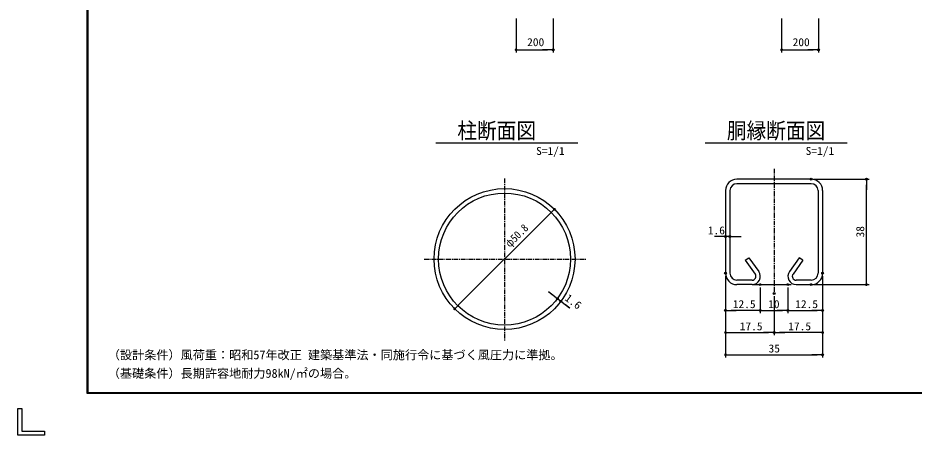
# Model space of a CAD drawing. Units: millimetres, scale not verified. Extents: x -4425 to 4425, y -3150 to 3150.
# Drawn here: x -4425 to 421, y -3150 to -893 of the extents above; entities that cross this region are included whole.
import ezdxf
from ezdxf.enums import TextEntityAlignment as Align

# ---------------------------------------------------------------- set-up
doc = ezdxf.new("R2010")
doc.units = ezdxf.units.MM
doc.header["$LTSCALE"] = 20
doc.header["$PDMODE"] = 32
doc.header["$PDSIZE"] = 10
doc.linetypes.add('USER1', pattern=[2, 1.25, -0.25, 0.25, -0.25])
for name, color, linetype, lineweight in [('0-0_SUNPOU', 1, 'Continuous', 25), ('0-2_KOUZOU', 7, 'Continuous', 25), ('0-3_0', 1, 'Continuous', 25), ('0-9_WAKU', 7, 'Continuous', 25), ('0-B_D-TTL-TXT', 2, 'Continuous', 25)]:
    doc.layers.add(name, color=color, linetype=linetype, lineweight=lineweight)
doc.layers.add('0-1_DEFPOINTS', color=7, linetype='Continuous')
doc.styles.add('ＭＳ ゴシック', font='')
doc.styles.get('ＭＳ ゴシック').set_extended_font_data('MS Gothic')

# ---------------------------------------------------------------- blocks, each defined once
blk = doc.blocks.new('M1')
at = {"layer": '0-0_SUNPOU'}
blk.add_line((-5, 0), (-38.58, 0), dxfattribs=at)
for points in [[(0, 0), (-5, 0), (-4.96, 0.63)], [(0, 0), (-4.96, -0.63), (-5, 0)], [(0, 0), (-4.96, 0.63), (-4.84, 1.24)], [(0, 0), (-4.84, -1.24), (-4.96, -0.63)], [(0, 0), (-4.84, 1.24), (-4.65, 1.84)], [(0, 0), (-4.65, -1.84), (-4.84, -1.24)], [(0, 0), (-4.65, 1.84), (-4.38, 2.41)], [(0, 0), (-4.38, -2.41), (-4.65, -1.84)], [(0, 0), (-4.38, 2.41), (-4.05, 2.94)], [(0, 0), (-4.05, -2.94), (-4.38, -2.41)], [(0, 0), (-4.05, 2.94), (-3.64, 3.42)], [(0, 0), (-3.64, -3.42), (-4.05, -2.94)], [(0, 0), (-3.64, 3.42), (-3.19, 3.85)], [(0, 0), (-3.19, -3.85), (-3.64, -3.42)], [(0, 0), (-3.19, 3.85), (-2.68, 4.22)], [(0, 0), (-2.68, -4.22), (-3.19, -3.85)], [(0, 0), (-2.68, 4.22), (-2.13, 4.52)], [(0, 0), (-2.13, -4.52), (-2.68, -4.22)], [(0, 0), (-2.13, 4.52), (-1.55, 4.76)], [(0, 0), (-1.55, -4.76), (-2.13, -4.52)], [(0, 0), (-1.55, 4.76), (-0.94, 4.91)], [(0, 0), (-0.94, -4.91), (-1.55, -4.76)], [(0, 0), (-0.94, 4.91), (-0.31, 4.99)], [(0, 0), (-0.31, -4.99), (-0.94, -4.91)], [(0, 0), (-0.31, 4.99), (0.31, 4.99)], [(0, 0), (0.31, -4.99), (-0.31, -4.99)], [(0, 0), (0.31, 4.99), (0.94, 4.91)], [(0, 0), (0.94, 4.91), (1.55, 4.76)], [(0, 0), (1.55, 4.76), (2.13, 4.52)], [(0, 0), (2.13, 4.52), (2.68, 4.22)], [(0, 0), (2.68, 4.22), (3.19, 3.85)], [(0, 0), (3.19, 3.85), (3.64, 3.42)], [(0, 0), (3.64, 3.42), (4.05, 2.94)], [(0, 0), (4.05, 2.94), (4.38, 2.41)], [(0, 0), (4.38, 2.41), (4.65, 1.84)], [(0, 0), (4.65, 1.84), (4.84, 1.24)], [(0, 0), (4.84, 1.24), (4.96, 0.63)], [(0, 0), (4.96, 0.63), (5, 0)], [(0, 0), (0.94, -4.91), (0.31, -4.99)], [(0, 0), (1.55, -4.76), (0.94, -4.91)], [(0, 0), (2.13, -4.52), (1.55, -4.76)], [(0, 0), (2.68, -4.22), (2.13, -4.52)], [(0, 0), (3.19, -3.85), (2.68, -4.22)], [(0, 0), (3.64, -3.42), (3.19, -3.85)], [(0, 0), (4.05, -2.94), (3.64, -3.42)], [(0, 0), (4.38, -2.41), (4.05, -2.94)], [(0, 0), (4.65, -1.84), (4.38, -2.41)], [(0, 0), (4.84, -1.24), (4.65, -1.84)], [(0, 0), (4.96, -0.63), (4.84, -1.24)], [(0, 0), (5, 0), (4.96, -0.63)]]:
    blk.add_solid(points, dxfattribs=at)

msp = doc.modelspace()

# ---------------------------------------------------------------- linework, layer by layer
at = {"layer": '0-0_SUNPOU'}
for p, q in [((-1731.06, -897.11), (-1731.06, -1080.8)), ((-1531.06, -897.11), (-1531.06, -1080.8)), ((-295.25, -897.11), (-295.25, -1080.8)), ((-95.25, -897.11), (-95.25, -1080.8)), ((-1701.06, -1065.8), (-1561.06, -1065.8)), ((-265.25, -1065.8), (-125.25, -1065.8)), ((-2165.5, -1569.61), (-1398.05, -1569.61)), ((-707.95, -1569.61), (59.5, -1569.61)), ((-2041.89, -2445.56), (-1545.16, -1949.5)), ((-455.33, -2335.95), (-243.47, -2335.95))]:
    msp.add_line(p, q, dxfattribs=at)
at = {"layer": '0-1_DEFPOINTS'}
for p in [(-1531.06, -1065.8), (-95.25, -1065.8), (-134.98, -1765.95), (163.2, -1765.95), (-598.48, -2076.12), (-574.48, -2076.12), (-598.48, -2274.45), (-73.48, -2274.45), (-410.98, -2335.95), (-260.98, -2335.95), (-134.98, -2335.95), (-1507.88, -2411.66), (-1488.68, -2426.06), (-1488.68, -2426.06), (-335.98, -2383.91), (-598.48, -2475.1), (-260.98, -2475.1), (-73.48, -2475.1), (-335.98, -2595.1), (-73.48, -2715.1)]:
    msp.add_point(p, dxfattribs=at)
at = {"layer": '0-2_KOUZOU', "color": 1, "linetype": 'USER1'}
for p, q in [((-335.98, -1710.04), (-335.98, -2383.91)), ((-1793.53, -1762.67), (-1793.53, -2638.69)), ((-2228.78, -2197.53), (-1352.76, -2197.53))]:
    msp.add_line(p, q, dxfattribs=at)
at = {"layer": '0-2_KOUZOU'}
for p, q in [((-134.98, -1765.95), (-536.98, -1765.95)), ((-134.98, -1789.95), (-536.98, -1789.95)), ((-598.48, -1827.45), (-598.48, -2274.45)), ((-574.48, -1827.45), (-574.48, -2274.45)), ((-97.48, -1827.45), (-97.48, -2274.45)), ((-73.48, -1827.45), (-73.48, -2274.45)), ((-491.6, -2204.48), (-472.11, -2190.47)), ((-491.6, -2204.48), (-438.28, -2278.7)), ((-472.11, -2190.47), (-418.79, -2264.7)), ((-199.85, -2190.47), (-253.17, -2264.7)), ((-180.35, -2204.48), (-233.67, -2278.7)), ((-180.35, -2204.48), (-199.85, -2190.47)), ((-455.33, -2311.95), (-536.98, -2311.95)), ((-134.98, -2311.95), (-216.62, -2311.95)), ((-455.33, -2335.95), (-536.98, -2335.95)), ((-216.62, -2335.95), (-134.98, -2335.95))]:
    msp.add_line(p, q, dxfattribs=at)
for radius in [381, 357]:
    msp.add_circle((-1793.53, -2197.53), radius, dxfattribs=at)
for centre, radius, start, end in [((-536.98, -1827.45), 61.5, 90, 180), ((-536.98, -1827.45), 37.5, 90, 180), ((-134.98, -1827.45), 61.5, 0, 90), ((-134.98, -1827.45), 37.5, 0, 90), ((-536.98, -2274.45), 61.5, 180, 270), ((-536.98, -2274.45), 37.5, 180, 270), ((-455.33, -2290.95), 45, 270, 35.69193), ((-216.62, -2290.95), 45, 144.30807, 270), ((-134.98, -2274.45), 37.5, 270, 0), ((-134.98, -2274.45), 61.5, 270, 0), ((-455.33, -2290.95), 21, 270, 35.69193), ((-216.62, -2290.95), 21, 144.30807, 270)]:
    msp.add_arc(centre, radius, start, end, dxfattribs=at)
at = {"layer": '0-3_0'}
for p, q in [((-119.98, -1765.95), (178.2, -1765.95)), ((163.2, -2305.95), (163.2, -1795.95)), ((-628.48, -2076.12), (-658.48, -2076.12)), ((-598.48, -2061.12), (-598.28, -2061.12)), ((-574.48, -2076.12), (-598.48, -2076.12)), ((-574.48, -2061.12), (-574.28, -2061.12)), ((-544.48, -2076.12), (-514.48, -2076.12)), ((-598.48, -2289.45), (-598.48, -2490.1)), ((-598.48, -2289.45), (-598.48, -2610.1)), ((-598.48, -2289.45), (-598.48, -2730.1)), ((-73.48, -2289.45), (-73.48, -2490.1)), ((-73.48, -2289.45), (-73.48, -2610.1)), ((-73.48, -2289.45), (-73.48, -2730.1)), ((-410.98, -2350.95), (-410.98, -2490.1)), ((-410.98, -2350.95), (-410.98, -2490.1)), ((-260.98, -2350.95), (-260.98, -2490.1)), ((-260.98, -2350.95), (-260.98, -2490.1)), ((-119.98, -2335.95), (178.2, -2335.95)), ((-1531.88, -2393.67), (-1555.89, -2375.68)), ((-1507.88, -2411.66), (-1488.68, -2426.06)), ((-1498.88, -2399.66), (-1498.68, -2399.66)), ((-1479.68, -2414.06), (-1479.48, -2414.06)), ((-335.98, -2398.91), (-335.98, -2610.1)), ((-335.98, -2398.91), (-335.98, -2610.1)), ((-1464.67, -2444.06), (-1440.67, -2462.05)), ((-440.98, -2475.1), (-568.48, -2475.1)), ((-380.98, -2475.1), (-290.98, -2475.1)), ((-230.98, -2475.1), (-103.48, -2475.1)), ((-568.48, -2595.1), (-365.98, -2595.1)), ((-103.48, -2595.1), (-305.98, -2595.1)), ((-568.48, -2715.1), (-103.48, -2715.1))]:
    msp.add_line(p, q, dxfattribs=at)
at = {"layer": '0-9_WAKU'}
for p, q in [((-4047.88, -2922.76), (-4047.88, 2923.24)), ((-4403.4, -3006.51), (-4403.4, -3128.27)), ((-4281.63, -3149.76), (-4424.88, -3149.76))]:
    msp.add_line(p, q, dxfattribs=at)
msp.add_lwpolyline([(-4049.88, 2925.24), (4200.12, 2925.24), (4200.12, -2924.76), (-4049.88, -2924.76)], close=True, dxfattribs=at)
for points in [[(4198.12, 2923.24), (4198.12, -2922.76), (-4047.88, -2922.76)], [(4196.12, 2921.24), (4196.12, -2920.76), (-4045.88, -2920.76)], [(-4045.88, -2920.76), (-4045.88, 2921.24), (4196.12, 2921.24)], [(-4424.88, -3149.76), (-4424.88, -3006.51), (-4403.4, -3006.51)], [(-4403.4, -3128.27), (-4281.63, -3128.27), (-4281.63, -3149.76)]]:
    msp.add_lwpolyline(points, dxfattribs=at)

# ---------------------------------------------------------------- block references
at = {"layer": '0-0_SUNPOU', "xscale": 1.5, "yscale": 1.5}
for p, rotation in [((-1731.06, -1065.8), 180), ((-295.25, -1065.8), 180), ((-1523.94, -1928.3), 44.96129), ((-2063.12, -2466.75), 224.96129)]:
    msp.add_blockref('M1', p, dxfattribs=dict(at, rotation=rotation))
for p in [(-1531.06, -1065.8), (-95.25, -1065.8)]:
    msp.add_blockref('M1', p, dxfattribs=at)
at = {"layer": '0-3_0', "xscale": 1.5, "yscale": 1.5}
for p, rotation in [((163.2, -1765.95), 90), ((-574.48, -2076.12), 180), ((163.2, -2335.95), 270), ((-1507.88, -2411.66), 323.14297), ((-1488.68, -2426.06), 143.14297), ((-598.48, -2475.1), 180), ((-410.98, -2475.1), 180), ((-260.98, -2475.1), 180), ((-598.48, -2595.1), 180), ((-335.98, -2595.1), 180), ((-598.48, -2715.1), 180)]:
    msp.add_blockref('M1', p, dxfattribs=dict(at, rotation=rotation))
for p in [(-598.48, -2076.12), (-410.98, -2475.1), (-260.98, -2475.1), (-73.48, -2475.1), (-335.98, -2595.1), (-73.48, -2595.1), (-73.48, -2715.1)]:
    msp.add_blockref('M1', p, dxfattribs=at)

# ---------------------------------------------------------------- texts
at = {"layer": '0-0_SUNPOU', "color": 3, "style": 'ＭＳ ゴシック', "width": 1.05}
for s, p in [('200', (-1671.56, -1059.13)), ('200', (-235.75, -1059.13)), ('S=1/1', (-1622.96, -1647.57)), ('S=1/1', (-165.41, -1647.57))]:
    msp.add_text(s, height=43.26, dxfattribs=at).set_placement(p, align=Align.BOTTOM_LEFT)
at = {"layer": '0-0_SUNPOU', "color": 7, "style": 'ＭＳ ゴシック', "width": 0.9}
for s, p in [('柱断面図', (-2048.79, -1572.5)), ('胴縁断面図', (-591.24, -1572.5))]:
    msp.add_text(s, height=86.66, dxfattribs=at).set_placement(p, align=Align.BOTTOM_LEFT)
at = {"layer": '0-0_SUNPOU', "color": 3, "style": 'ＭＳ ゴシック', "width": 0.9}
msp.add_text('φ50.8', height=43.3, rotation=44.961, dxfattribs=at).set_placement((-1755.57, -2146.91), align=Align.BOTTOM_LEFT)
at = {"layer": '0-3_0', "color": 3, "style": 'ＭＳ ゴシック', "width": 1.05}
for s, p in [('1.6', (-694.64, -2076.94)), ('12.5', (-559.48, -2475.93)), ('10', (-368.23, -2475.93)), ('12.5', (-221.98, -2475.93)), ('17.5', (-521.98, -2595.93)), ('17.5', (-259.48, -2595.93)), ('35', (-365.98, -2715.93))]:
    msp.add_text(s, height=43.26, dxfattribs=at).set_placement(p, align=Align.BOTTOM_LEFT)
for s, rotation, p in [('38', 90, (164.03, -2080.95)), ('1.6', 323.143, (-1479.45, -2427.63))]:
    msp.add_text(s, height=43.26, rotation=rotation, dxfattribs=at).set_placement(p, align=Align.BOTTOM_LEFT)
at = {"layer": '0-B_D-TTL-TXT', "color": 7, "style": 'ＭＳ ゴシック'}
for s, p in [('（設計条件）風荷重：昭和57年改正 建築基準法・同施行令に基づく風圧力に準拠。', (-3938.86, -2754.36)), ('（基礎条件）長期許容地耐力98kN/㎡の場合。', (-3938.86, -2854.36))]:
    msp.add_text(s, height=48.09, dxfattribs=at).set_placement(p, align=Align.BOTTOM_LEFT)

doc.saveas('drawing.dxf')
